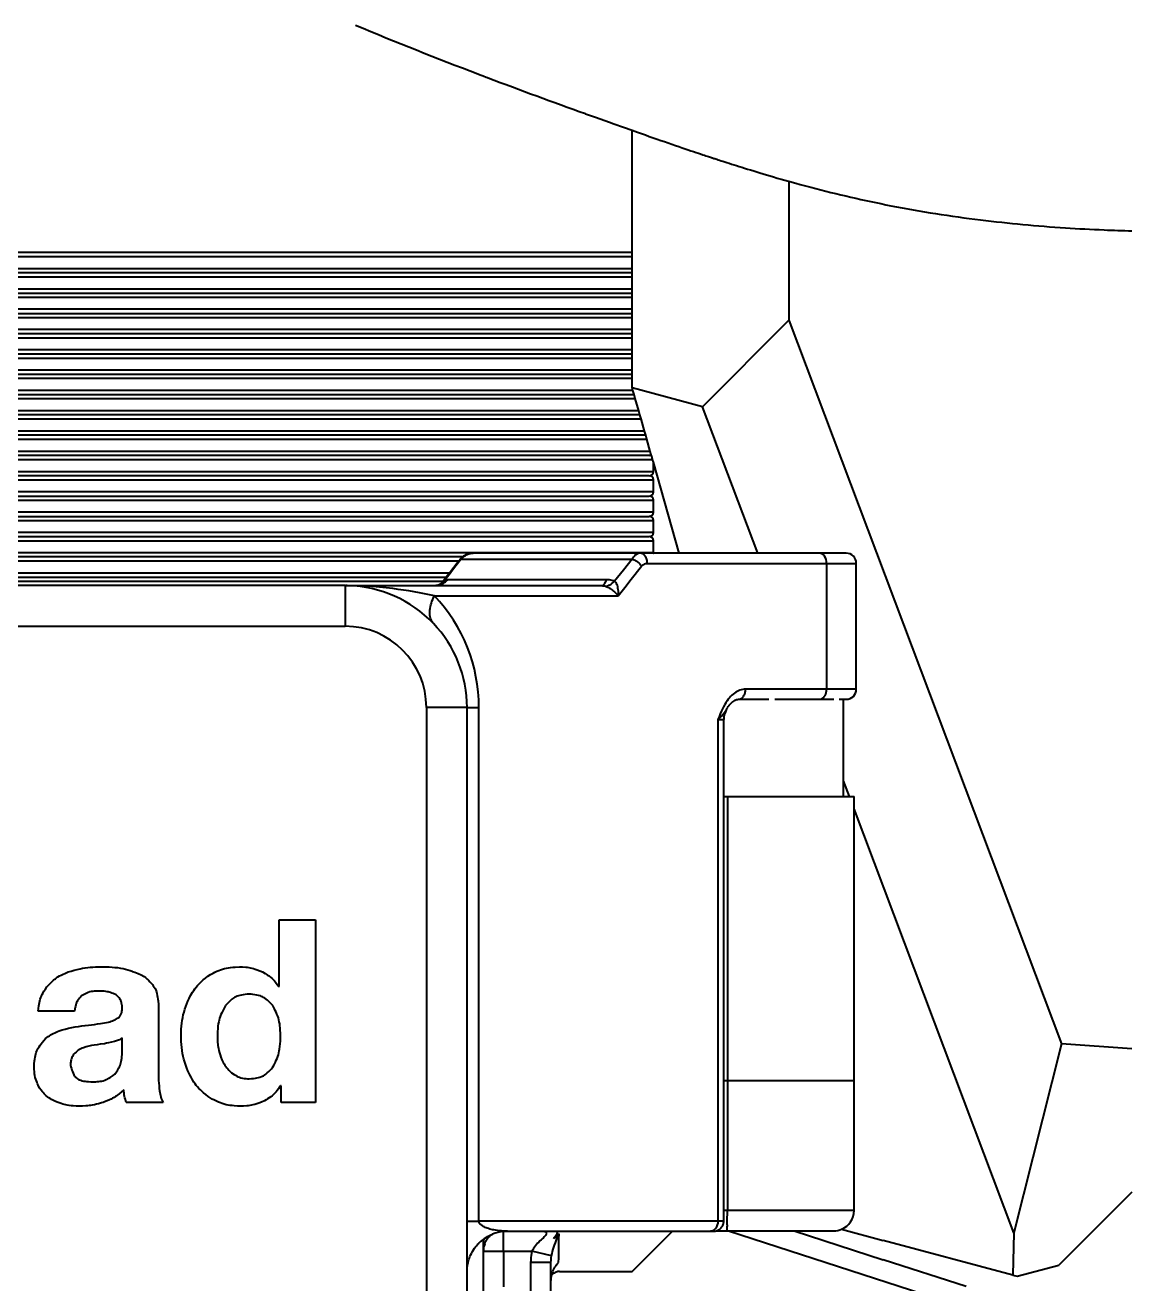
# Model space of a CAD drawing. Header units: millimetres. Extents: x 15 to 415, y 5 to 292.
# Drawn here: x 141.24 to 148.05, y 98.68 to 106.43 of the extents above; entities that cross this region are included whole.
import ezdxf

# ---------------------------------------------------------------- set-up
doc = ezdxf.new("R2010")
doc.units = ezdxf.units.MM
doc.layers.add('Geometries', color=7, linetype='Continuous')

msp = doc.modelspace()

# ---------------------------------------------------------------- linework, layer by layer
at = {"layer": 'Geometries', "linetype": 'Continuous', "lineweight": 40}
for p, q in [((144.0859, 106.1067), (144.0904, 106.105)), ((144.9777, 105.7548), (144.9777, 105.7814)), ((144.9777, 105.0291), (144.9777, 105.7548)), ((145.9428, 105.4673), (145.9428, 104.6113)), ((140.4477, 105.0041), (144.9777, 105.0041)), ((144.9777, 105.0291), (140.4494, 105.0291)), ((144.9777, 105.0041), (144.9777, 105.0291)), ((144.9777, 104.9291), (144.9777, 105.0041)), ((144.9777, 104.9291), (140.4477, 104.9291)), ((140.4477, 104.8791), (144.9777, 104.8791)), ((144.9777, 104.9041), (140.4494, 104.9041)), ((144.9777, 104.9041), (144.9777, 104.9291)), ((144.9777, 104.8791), (144.9777, 104.9041)), ((144.9777, 104.8041), (144.9777, 104.8791)), ((144.9777, 104.8041), (140.4477, 104.8041)), ((144.9777, 104.7791), (144.9777, 104.8041)), ((140.4477, 104.7541), (144.9777, 104.7541)), ((140.4494, 104.7791), (144.9777, 104.7791)), ((144.9777, 104.7541), (144.9777, 104.7791)), ((144.9777, 104.6791), (144.9777, 104.7541)), ((144.9777, 104.6791), (140.4477, 104.6791)), ((140.4494, 104.6541), (144.9777, 104.6541)), ((144.9777, 104.6541), (144.9777, 104.6791)), ((144.9777, 104.6291), (144.9777, 104.6541)), ((140.4477, 104.6291), (144.9777, 104.6291)), ((144.9777, 104.5541), (144.9777, 104.6291)), ((145.411, 104.0785), (145.9428, 104.6113)), ((145.9428, 104.6113), (147.6214, 100.1554)), ((144.9777, 104.5541), (140.4477, 104.5541)), ((140.4477, 104.5041), (144.9777, 104.5041)), ((144.9777, 104.5291), (140.4494, 104.5291)), ((144.9777, 104.5291), (144.9777, 104.5541)), ((144.9777, 104.5041), (144.9777, 104.5291)), ((144.9777, 104.4291), (144.9777, 104.5041)), ((144.9777, 104.4291), (140.4477, 104.4291)), ((144.9777, 104.4041), (144.9777, 104.4291)), ((140.4477, 104.3791), (144.9777, 104.3791)), ((140.4494, 104.4041), (144.9777, 104.4041)), ((144.9777, 104.3791), (144.9777, 104.4041)), ((144.9777, 104.3041), (144.9777, 104.3791)), ((144.9777, 104.3041), (140.4477, 104.3041)), ((140.4494, 104.2791), (144.9777, 104.2791)), ((144.9777, 104.2791), (144.9777, 104.3041)), ((144.9777, 104.2541), (144.9777, 104.2791)), ((140.4477, 104.2541), (144.9777, 104.2541)), ((144.9777, 104.1946), (144.9777, 104.2541)), ((145.411, 104.0785), (144.9777, 104.1946)), ((144.9821, 104.1791), (144.9777, 104.1946)), ((144.9821, 104.1791), (140.4477, 104.1791)), ((140.4477, 104.1291), (144.9964, 104.1291)), ((140.4494, 104.1541), (144.9892, 104.1541)), ((144.9892, 104.1541), (144.9821, 104.1791)), ((144.9964, 104.1291), (144.9892, 104.1541)), ((145.0177, 104.0541), (144.9964, 104.1291)), ((145.0177, 104.0541), (140.4477, 104.0541)), ((145.0248, 104.0291), (140.4494, 104.0291)), ((145.0248, 104.0291), (145.0177, 104.0541)), ((145.032, 104.0041), (145.0248, 104.0291)), ((145.7505, 103.1772), (145.411, 104.0785)), ((140.4477, 104.0041), (145.032, 104.0041)), ((145.0533, 103.9291), (145.032, 104.0041)), ((145.0533, 103.9291), (140.4477, 103.9291)), ((140.4477, 103.8791), (145.0676, 103.8791)), ((145.0605, 103.9041), (140.4494, 103.9041)), ((145.0605, 103.9041), (145.0533, 103.9291)), ((145.0676, 103.8791), (145.0605, 103.9041)), ((145.0889, 103.8041), (145.0676, 103.8791)), ((145.0889, 103.8041), (140.4477, 103.8041)), ((145.0951, 103.7824), (145.0889, 103.8041)), ((140.4477, 103.7541), (145.1032, 103.7541)), ((145.0826, 103.7791), (140.4494, 103.7791)), ((145.0975, 103.7742), (145.0951, 103.7824)), ((145.1032, 103.7541), (145.0975, 103.7742)), ((145.1076, 103.7385), (145.1032, 103.7541)), ((145.2675, 103.1772), (145.1076, 103.7385)), ((145.1076, 103.6791), (145.1076, 103.7385)), ((145.1076, 103.6791), (140.4477, 103.6791)), ((145.0826, 103.6541), (140.4494, 103.6541)), ((140.4477, 103.6291), (145.1076, 103.6291)), ((145.1076, 103.5541), (145.1076, 103.6291)), ((145.1076, 103.5541), (140.4477, 103.5541)), ((140.4477, 103.5041), (145.1076, 103.5041)), ((140.4494, 103.5291), (145.0826, 103.5291)), ((145.1076, 103.4291), (145.1076, 103.5041)), ((145.1076, 103.4291), (140.4477, 103.4291)), ((140.4477, 103.3791), (145.1076, 103.3791)), ((140.4494, 103.4041), (145.0826, 103.4041)), ((145.1076, 103.3041), (145.1076, 103.3791)), ((145.1076, 103.3041), (140.4477, 103.3041)), ((140.4477, 103.2541), (145.1076, 103.2541)), ((140.4494, 103.2791), (145.0826, 103.2791)), ((145.1076, 103.1791), (145.1076, 103.2541)), ((145.1076, 103.1791), (140.4477, 103.1791)), ((143.998, 103.1772), (143.9969, 103.1772)), ((145.0264, 103.1772), (143.998, 103.1772)), ((145.1075, 103.1772), (145.0264, 103.1772)), ((145.2675, 103.1772), (145.1075, 103.1772)), ((145.7505, 103.1772), (145.2675, 103.1772)), ((146.1301, 103.1772), (145.7505, 103.1772)), ((146.2949, 103.1772), (146.1301, 103.1772)), ((140.4477, 103.1291), (143.91, 103.1291)), ((143.9334, 103.1541), (140.4494, 103.1541)), ((143.9144, 103.1348), (143.91, 103.1291)), ((143.9226, 103.1406), (144.9779, 103.1406)), ((145.0706, 103.1147), (146.1743, 103.1147)), ((146.1743, 103.1147), (146.1743, 102.3397)), ((146.1743, 103.1147), (146.3574, 103.1147)), ((146.3574, 102.3397), (146.3574, 103.1147)), ((143.8517, 103.0541), (140.4477, 103.0541)), ((140.4494, 103.0291), (143.8322, 103.0291)), ((143.8321, 103.0291), (143.8166, 103.0091)), ((140.4477, 103.0041), (143.8126, 103.0041)), ((143.2103, 102.9772), (140.4477, 102.9772)), ((143.2103, 102.9772), (143.7609, 102.9772)), ((143.2103, 102.9772), (143.2103, 102.7272)), ((143.222, 102.9772), (143.2212, 102.9772)), ((143.7609, 102.9772), (143.7625, 102.9772)), ((143.7609, 102.9772), (144.7874, 102.9772)), ((143.7625, 102.9772), (143.7681, 102.9775)), ((143.7825, 102.9802), (143.784, 102.9808)), ((143.7826, 102.9803), (143.7825, 102.9803)), ((143.7827, 102.9803), (143.7825, 102.9803)), ((143.784, 102.9808), (143.7849, 102.9812)), ((143.8126, 103.0041), (143.8074, 102.9974)), ((143.8081, 102.9981), (143.8078, 102.9977)), ((143.8166, 103.0091), (143.8126, 103.0041)), ((144.8194, 103.0138), (143.8413, 103.0138)), ((143.7597, 102.9147), (144.8918, 102.9147)), ((136.8593, 102.7272), (143.2103, 102.7272)), ((145.8806, 102.3397), (145.6758, 102.3397)), ((146.1743, 102.3397), (145.8806, 102.3397)), ((146.3574, 102.3397), (146.1743, 102.3397)), ((145.6305, 102.2772), (145.6316, 102.2772)), ((145.6316, 102.2772), (145.8178, 102.2772)), ((145.8565, 102.2791), (146.1407, 102.2791)), ((146.1407, 102.2791), (146.219, 102.2791)), ((146.2524, 102.2772), (146.2786, 102.2772)), ((146.2786, 101.7755), (146.2786, 102.2772)), ((146.2786, 102.2772), (146.2949, 102.2772)), ((143.7103, 102.2272), (143.7103, 97.589)), ((143.9603, 102.2272), (143.7103, 102.2272)), ((143.9603, 99.064), (143.9603, 102.2272)), ((143.9603, 102.2272), (143.9793, 102.2272)), ((143.9793, 102.2272), (144.0335, 102.2272)), ((144.0335, 99.064), (144.0335, 102.2272)), ((145.5573, 102.2145), (145.5577, 102.2151)), ((145.5046, 102.1522), (145.5046, 99.064)), ((145.5046, 102.1522), (145.5412, 102.1522)), ((145.5412, 101.6791), (145.5412, 102.1522)), ((146.3149, 101.6791), (146.2786, 101.7755)), ((146.2786, 101.6791), (146.2786, 101.7755)), ((145.5412, 99.9291), (145.5412, 101.6791)), ((145.5412, 101.6791), (145.5635, 101.6791)), ((145.5635, 101.6791), (145.5635, 99.9291)), ((145.5635, 101.6791), (146.2786, 101.6791)), ((146.2786, 101.6791), (146.3149, 101.6791)), ((146.3149, 101.6791), (146.3437, 101.6791)), ((146.3437, 101.6026), (146.3437, 101.6791)), ((147.3275, 98.9908), (146.3437, 101.6026)), ((146.3437, 99.9291), (146.3437, 101.6026)), ((142.8043, 100.9184), (143.028, 100.9184)), ((142.8043, 100.5088), (142.8043, 100.9184)), ((143.028, 100.9184), (143.028, 99.7934)), ((142.8011, 100.5088), (142.8043, 100.5088)), ((141.5863, 100.4505), (141.5845, 100.4484)), ((142.0606, 100.3985), (142.0606, 99.9668)), ((141.5438, 100.3575), (141.32, 100.3575)), ((141.8368, 100.1054), (141.8368, 100.1921)), ((147.6214, 100.1554), (147.3275, 98.9908)), ((148.0539, 100.125), (147.6214, 100.1554)), ((145.5412, 99.9291), (145.5635, 99.9291)), ((145.5412, 99.1291), (145.5412, 99.9291)), ((145.5635, 99.9291), (145.5635, 99.1291)), ((145.5635, 99.9291), (146.1727, 99.9291)), ((146.1727, 99.9291), (146.2265, 99.9291)), ((146.2265, 99.9291), (146.3437, 99.9291)), ((146.3437, 99.1291), (146.3437, 99.9291)), ((142.8153, 99.8974), (142.8122, 99.8974)), ((142.8153, 99.7934), (142.8153, 99.8974)), ((141.7289, 99.7974), (141.7209, 99.7949)), ((142.0889, 99.7934), (141.8621, 99.7934)), ((143.028, 99.7934), (142.8153, 99.7934)), ((148.0539, 99.2414), (147.6053, 98.7928)), ((145.5412, 99.064), (145.5412, 99.1291)), ((145.5635, 99.1291), (145.5412, 99.1291)), ((146.3437, 99.1291), (145.5635, 99.1291)), ((143.9603, 98.9596), (143.9603, 99.064)), ((143.9603, 99.064), (143.9793, 99.064)), ((143.9793, 99.064), (144.0335, 99.064)), ((145.5046, 99.064), (144.0335, 99.064)), ((144.1859, 98.8791), (144.1859, 99.0003)), ((144.2103, 99.0015), (144.4358, 99.0015)), ((144.4358, 99.0015), (144.5195, 99.0015)), ((144.5195, 99.0015), (145.2247, 99.0015)), ((144.9772, 98.7541), (145.2247, 99.0015)), ((145.2247, 99.0015), (145.4535, 99.0015)), ((145.4535, 99.0015), (145.4604, 99.0015)), ((145.4604, 99.0015), (145.4796, 99.0015)), ((145.4733, 99.0043), (145.4722, 99.0038)), ((145.4961, 99.0041), (145.5575, 99.0041)), ((145.5412, 99.064), (145.5046, 99.064)), ((145.5575, 99.0041), (145.5702, 99.0041)), ((145.5702, 99.0041), (146.9944, 98.5421)), ((145.5702, 99.0041), (145.9753, 99.0041)), ((145.9753, 99.0041), (146.2187, 99.0041)), ((145.9753, 99.0041), (146.5235, 98.8262)), ((146.2665, 99.0136), (146.5235, 98.9447)), ((147.3275, 98.9908), (147.3204, 98.7312)), ((143.9603, 97.5909), (143.9603, 98.9596)), ((144.0609, 98.9148), (144.0609, 98.9519)), ((144.0609, 98.9141), (144.0609, 98.9157)), ((144.0609, 98.8791), (144.0609, 98.9148)), ((144.0609, 98.9138), (144.0609, 98.9141)), ((144.0975, 98.9674), (144.0959, 98.9658)), ((144.5272, 98.9852), (144.4923, 98.9556)), ((144.5208, 98.9791), (144.5273, 98.9852)), ((147.3204, 98.7312), (146.5235, 98.9447)), ((144.0609, 98.5657), (144.0609, 98.8791)), ((144.0609, 98.8791), (144.1859, 98.8791)), ((144.1859, 98.8791), (144.1859, 98.6589)), ((144.1859, 98.8791), (144.3603, 98.8791)), ((144.4813, 98.8508), (144.3603, 98.8791)), ((143.9603, 98.7517), (143.9604, 98.7579)), ((144.3522, 98.8081), (144.3522, 98.4905)), ((144.4406, 98.8081), (144.3522, 98.8081)), ((144.4772, 98.8081), (144.4406, 98.8081)), ((144.4772, 98.6991), (144.4772, 98.8081)), ((147.033, 98.661), (146.5235, 98.8262)), ((147.3479, 98.7238), (147.6053, 98.7928)), ((144.4772, 98.6292), (144.4772, 98.6991)), ((144.5295, 98.7541), (144.9772, 98.7541)), ((147.3204, 98.7312), (147.3479, 98.7238))]:
    msp.add_line(p, q, dxfattribs=at)
at = {"layer": 'Geometries', "linetype": 'Continuous', "lineweight": 40, "flags": 128}
for points in [[(144.0271, 106.1291), (144.0423, 106.1233), (144.0594, 106.1167), (144.0777, 106.1098), (144.0859, 106.1067)], [(144.6892, 105.884), (144.7514, 105.8617), (144.8381, 105.8308), (144.8642, 105.8215)], [(144.8642, 105.8215), (144.9242, 105.8003), (144.9777, 105.7814)], [(144.9777, 105.7814), (145.0098, 105.7701), (145.0341, 105.7615), (145.0532, 105.7548)], [(145.0532, 105.7548), (145.0585, 105.753), (145.0828, 105.7444), (145.1071, 105.7359), (145.1307, 105.7277), (145.1536, 105.7197), (145.1757, 105.712), (145.1992, 105.7039), (145.2218, 105.6961), (145.2436, 105.6886), (145.2644, 105.6814), (145.2844, 105.6746), (145.3034, 105.6681), (145.3216, 105.6619), (145.339, 105.656), (145.3554, 105.6504), (145.371, 105.6452), (145.3854, 105.6404), (145.399, 105.6358), (145.4118, 105.6315), (145.4236, 105.6276), (145.4318, 105.6249), (145.4394, 105.6223), (145.4467, 105.6199), (145.4534, 105.6177), (145.4594, 105.6157), (145.4647, 105.614), (145.4691, 105.6125), (145.4726, 105.6114), (145.4764, 105.6101), (145.4808, 105.6087), (145.4859, 105.607), (145.4915, 105.6052), (145.4977, 105.6031), (145.506, 105.6004), (145.5153, 105.5974), (145.5254, 105.5941), (145.5365, 105.5905), (145.5484, 105.5867), (145.5611, 105.5826), (145.5746, 105.5783), (145.589, 105.5736), (145.6043, 105.5688), (145.6193, 105.564), (145.6351, 105.5591), (145.6516, 105.5539), (145.6689, 105.5485), (145.6869, 105.5429), (145.7058, 105.5371), (145.7255, 105.531), (145.7442, 105.5253), (145.7636, 105.5195), (145.7837, 105.5134), (145.8045, 105.5072), (145.826, 105.5009), (145.8482, 105.4944), (145.871, 105.4877), (145.8946, 105.481), (145.9179, 105.4743), (145.9408, 105.4679), (145.9428, 105.4673)], [(145.9428, 105.4673), (145.9634, 105.4616), (145.9856, 105.4554), (146.0112, 105.4484), (146.0363, 105.4417), (146.0608, 105.4351), (146.0775, 105.4307)], [(143.9226, 103.1406), (143.9289, 103.1474), (143.9356, 103.1536), (143.9426, 103.1591), (143.95, 103.1639), (143.9576, 103.1679), (143.9654, 103.1713), (143.9734, 103.1739), (143.9816, 103.1757), (143.9898, 103.1769), (143.998, 103.1772)], [(143.9969, 103.1772), (143.9929, 103.1771), (143.9896, 103.1769), (143.9871, 103.1766), (143.9851, 103.1764), (143.9831, 103.1761), (143.9812, 103.1758), (143.9784, 103.1753), (143.9755, 103.1746), (143.9722, 103.1738), (143.9688, 103.1728), (143.9659, 103.1719), (143.9632, 103.1709), (143.9599, 103.1697), (143.958, 103.1689), (143.9566, 103.1683), (143.9555, 103.1678), (143.9541, 103.1671), (143.9522, 103.1662), (143.9496, 103.1648), (143.9475, 103.1636), (143.9459, 103.1627), (143.9442, 103.1617), (143.9421, 103.1603), (143.9396, 103.1587), (143.9372, 103.157), (143.935, 103.1553), (143.9334, 103.1541)], [(145.0264, 103.1772), (145.0212, 103.1769), (145.016, 103.1758), (145.0108, 103.1739), (145.0057, 103.1713), (145.0007, 103.168), (144.9957, 103.164), (144.991, 103.1592), (144.9864, 103.1537), (144.982, 103.1475), (144.9779, 103.1406)], [(145.0577, 103.1589), (145.0544, 103.163), (145.051, 103.1667), (145.0472, 103.1699), (145.0433, 103.1725), (145.0392, 103.1745), (145.035, 103.176), (145.0307, 103.1769), (145.0264, 103.1772)], [(143.8206, 103.0091), (143.8494, 103.0461), (143.878, 103.083), (143.9003, 103.1118), (143.9226, 103.1406)], [(143.91, 103.1291), (143.8794, 103.0897), (143.8516, 103.0541)], [(143.9334, 103.1541), (143.9329, 103.1537), (143.9305, 103.1517), (143.9281, 103.1496), (143.9258, 103.1474), (143.9238, 103.1455), (143.9228, 103.1444), (143.9213, 103.1429), (143.9194, 103.1408), (143.917, 103.1381), (143.9144, 103.1348)], [(143.9144, 103.1348), (143.9164, 103.1369), (143.9192, 103.139), (143.9226, 103.1406)], [(144.9779, 103.1406), (144.9232, 103.073), (144.8688, 103.0049)], [(144.8918, 102.9147), (144.9318, 102.9659), (144.9719, 103.0168), (145.0351, 103.0964)], [(144.9779, 103.1406), (144.9832, 103.1388), (144.9887, 103.1365), (144.9941, 103.1338), (144.9995, 103.1307), (145.0049, 103.1273), (145.01, 103.1235), (145.015, 103.1195), (145.0197, 103.1151), (145.0241, 103.1106), (145.0282, 103.106), (145.0319, 103.1012), (145.0351, 103.0964)], [(145.0351, 103.0964), (145.0394, 103.1011), (145.0439, 103.1052), (145.0488, 103.1085), (145.0539, 103.1111), (145.0593, 103.1131), (145.0649, 103.1143), (145.0706, 103.1147)], [(145.0706, 103.1147), (145.0704, 103.1209), (145.0698, 103.1269), (145.0687, 103.1329), (145.0672, 103.1386), (145.0654, 103.1442), (145.0632, 103.1495), (145.0606, 103.1544), (145.0577, 103.1589)], [(143.8516, 103.0541), (143.8441, 103.0444), (143.8321, 103.0291)], [(143.2212, 102.9772), (143.2203, 102.9772), (143.2183, 102.9772), (143.2165, 102.9772), (143.2148, 102.9772)], [(143.5032, 102.9589), (143.4623, 102.9637), (143.4209, 102.9677), (143.3792, 102.9711), (143.3372, 102.9738), (143.295, 102.9757), (143.2527, 102.9768), (143.222, 102.9772)], [(143.689, 102.9291), (143.6672, 102.9332), (143.6353, 102.939), (143.6029, 102.9445), (143.5701, 102.9497), (143.5368, 102.9545), (143.5032, 102.9589)], [(143.7825, 102.9803), (143.7825, 102.9803), (143.7821, 102.9802), (143.7817, 102.98), (143.7813, 102.9799), (143.7808, 102.9798), (143.7797, 102.9795), (143.7784, 102.9791), (143.777, 102.9788), (143.7754, 102.9785), (143.7735, 102.9782), (143.7711, 102.9779), (143.7694, 102.9777), (143.7681, 102.9775)], [(143.7681, 102.9775), (143.7698, 102.9776), (143.7771, 102.9785)], [(143.7771, 102.9785), (143.7787, 102.9788), (143.7874, 102.9807), (143.796, 102.9833), (143.8044, 102.9867), (143.8125, 102.9909), (143.8203, 102.9957), (143.8277, 103.0011), (143.8347, 103.0072), (143.8413, 103.0138)], [(143.7841, 102.9808), (143.7835, 102.9806), (143.7829, 102.9804), (143.7826, 102.9803)], [(143.7849, 102.9812), (143.7834, 102.9806), (143.7827, 102.9803)], [(143.7849, 102.9812), (143.7873, 102.9822), (143.7928, 102.9848), (143.798, 102.9879), (143.8031, 102.9913), (143.8079, 102.9952), (143.8124, 102.9995), (143.8167, 103.0041), (143.8206, 103.0091)], [(143.8078, 102.9977), (143.8072, 102.997), (143.8064, 102.9961), (143.8058, 102.9954), (143.8053, 102.9949), (143.8048, 102.9943), (143.804, 102.9935), (143.803, 102.9927), (143.8021, 102.9918), (143.8013, 102.9911), (143.8003, 102.9903), (143.7991, 102.9894), (143.7981, 102.9886), (143.7973, 102.988), (143.7962, 102.9873), (143.795, 102.9865), (143.794, 102.9858), (143.7932, 102.9854), (143.7924, 102.9849), (143.7914, 102.9843), (143.79, 102.9836), (143.7883, 102.9827), (143.786, 102.9817), (143.7849, 102.9812)], [(143.8206, 103.0091), (143.817, 103.0069), (143.8135, 103.004), (143.8101, 103.0005), (143.8081, 102.9981)], [(143.8413, 103.0138), (143.838, 103.0137), (143.8344, 103.0132), (143.8306, 103.0124), (143.8258, 103.011), (143.8206, 103.0091)], [(144.7874, 102.9772), (144.7909, 102.9776), (144.7945, 102.9788), (144.798, 102.9807), (144.8014, 102.9833), (144.8047, 102.9867), (144.808, 102.9909), (144.8111, 102.9957), (144.814, 103.0011), (144.8168, 103.0072), (144.8194, 103.0138)], [(144.7874, 102.9772), (144.7923, 102.9772), (144.797, 102.9769), (144.8014, 102.9765), (144.8054, 102.9759), (144.8091, 102.9752), (144.8124, 102.9743)], [(144.8124, 102.9743), (144.8193, 102.9751), (144.8264, 102.9769), (144.8335, 102.9795), (144.8407, 102.983), (144.8479, 102.9873), (144.855, 102.9924), (144.862, 102.9983), (144.8688, 103.0049)], [(144.8124, 102.9743), (144.8172, 102.9725), (144.8221, 102.9705), (144.8272, 102.9681), (144.8323, 102.9653), (144.8376, 102.9623), (144.8429, 102.9589)], [(144.8688, 103.0049), (144.8614, 103.0077), (144.8536, 103.01), (144.8455, 103.0117), (144.837, 103.0129), (144.8283, 103.0136), (144.8194, 103.0138)], [(144.8429, 102.9589), (144.8496, 102.9543), (144.8563, 102.9493), (144.8629, 102.944), (144.8692, 102.9384), (144.8774, 102.9307), (144.8849, 102.9227), (144.8918, 102.9147)], [(144.8918, 102.9147), (144.8924, 102.9244), (144.8925, 102.934), (144.8921, 102.9434), (144.8912, 102.9525), (144.8899, 102.9613), (144.8881, 102.9697), (144.8859, 102.9774), (144.8832, 102.9846), (144.8802, 102.991), (144.8768, 102.9966), (144.873, 103.0013), (144.8688, 103.0049)], [(143.7597, 102.9147), (143.7296, 102.921), (143.6987, 102.9272), (143.689, 102.9291)], [(143.755, 102.7429), (143.75, 102.7487), (143.7456, 102.755), (143.7418, 102.7618), (143.7386, 102.769), (143.7359, 102.7766), (143.7339, 102.7847), (143.7322, 102.7947), (143.7312, 102.8051), (143.7311, 102.8159), (143.7318, 102.8272), (143.7331, 102.8375), (143.735, 102.8481), (143.7376, 102.8588), (143.7407, 102.8698), (143.7445, 102.8809), (143.749, 102.8921), (143.754, 102.9034), (143.7597, 102.9147)], [(145.6758, 102.3397), (145.6669, 102.3393), (145.658, 102.3381), (145.6492, 102.3361), (145.6405, 102.3333), (145.6319, 102.3298), (145.6235, 102.3256), (145.6152, 102.3208), (145.6071, 102.3153), (145.5989, 102.3089), (145.591, 102.3018), (145.5833, 102.2942), (145.576, 102.286), (145.569, 102.2772), (145.5623, 102.2681), (145.5546, 102.2565), (145.5473, 102.2444), (145.5404, 102.2319), (145.5338, 102.219), (145.5275, 102.2057), (145.5196, 102.1881), (145.512, 102.1702), (145.5046, 102.1522)], [(145.6628, 102.2955), (145.6657, 102.3001), (145.6683, 102.305), (145.6705, 102.3103), (145.6724, 102.3158), (145.6739, 102.3216), (145.6749, 102.3275), (145.6755, 102.3336), (145.6758, 102.3397)], [(145.5749, 102.2403), (145.5754, 102.2409), (145.5765, 102.2424), (145.5778, 102.244), (145.579, 102.2453), (145.5799, 102.2464), (145.5805, 102.2471), (145.5815, 102.2482), (145.5828, 102.2497), (145.5844, 102.2515), (145.5861, 102.2532), (145.5881, 102.2552), (145.5902, 102.2572), (145.5921, 102.2589), (145.5939, 102.2605), (145.5955, 102.2618), (145.5974, 102.2633), (145.599, 102.2645), (145.6004, 102.2655), (145.6019, 102.2666), (145.6035, 102.2676), (145.6051, 102.2687), (145.6077, 102.2702), (145.6102, 102.2715), (145.6127, 102.2727), (145.615, 102.2737), (145.6171, 102.2745), (145.619, 102.2752), (145.6207, 102.2756), (145.6213, 102.2758), (145.6219, 102.276)], [(145.6219, 102.276), (145.6222, 102.276), (145.6231, 102.2763), (145.6242, 102.2765), (145.6252, 102.2767), (145.6256, 102.2767), (145.6259, 102.2768)], [(145.6259, 102.2768), (145.6259, 102.2768), (145.6262, 102.2768), (145.6267, 102.2769), (145.6274, 102.277), (145.6282, 102.2771), (145.6293, 102.2772), (145.6305, 102.2772)], [(145.6316, 102.2772), (145.6359, 102.2775), (145.6402, 102.2784), (145.6444, 102.2799), (145.6485, 102.282), (145.6524, 102.2846), (145.6561, 102.2878), (145.6596, 102.2914), (145.6628, 102.2955)], [(145.5046, 102.1522), (145.5165, 102.1626), (145.527, 102.1729), (145.5361, 102.1831), (145.5439, 102.1932), (145.5507, 102.203), (145.5577, 102.2143)], [(145.5577, 102.2151), (145.5586, 102.2166), (145.5597, 102.2184), (145.5607, 102.22), (145.5617, 102.2215), (145.5626, 102.2229), (145.5635, 102.2243), (145.564, 102.225)], [(145.5577, 102.2143), (145.5584, 102.2155), (145.5585, 102.2157)], [(145.564, 102.225), (145.5653, 102.227), (145.5673, 102.2299), (145.5673, 102.2299)], [(145.5673, 102.2299), (145.5689, 102.2322), (145.5705, 102.2344), (145.5719, 102.2363), (145.5732, 102.238), (145.5744, 102.2397), (145.5749, 102.2403)], [(141.5052, 100.5986), (141.5231, 100.604), (141.5411, 100.6092), (141.5593, 100.6141), (141.5775, 100.6184), (141.5931, 100.6215), (141.6087, 100.624), (141.6245, 100.6259), (141.6403, 100.6274), (141.6564, 100.6284), (141.6724, 100.6291), (141.7045, 100.6301)], [(141.7045, 100.6301), (141.722, 100.6298), (141.7395, 100.6294), (141.7569, 100.6288), (141.7743, 100.6279), (141.7916, 100.6266), (141.8087, 100.6249), (141.8257, 100.6225), (141.8426, 100.6194), (141.8575, 100.616), (141.8723, 100.612), (141.8869, 100.6072), (141.8978, 100.6033)], [(142.3647, 100.5726), (142.381, 100.5819), (142.3974, 100.5909), (142.4085, 100.5967), (142.4198, 100.6022), (142.4313, 100.6073), (142.4429, 100.6118), (142.4548, 100.6158), (142.4669, 100.6191), (142.4795, 100.6219), (142.4921, 100.6241), (142.5048, 100.6258), (142.5186, 100.6273), (142.5324, 100.6284), (142.5601, 100.6301)], [(142.5601, 100.6301), (142.5788, 100.6291), (142.5975, 100.6277), (142.6068, 100.6267), (142.6161, 100.6254), (142.6254, 100.6238), (142.6346, 100.6218), (142.6458, 100.6189), (142.6568, 100.6154), (142.6678, 100.6116), (142.6841, 100.6053), (142.7003, 100.5986)], [(141.3728, 100.5064), (141.3846, 100.5189), (141.3967, 100.5312), (141.405, 100.5392), (141.4136, 100.5469), (141.4225, 100.5542), (141.4259, 100.5568)], [(141.4259, 100.5568), (141.4318, 100.5611), (141.4415, 100.5674), (141.4516, 100.5734), (141.4619, 100.5789), (141.4726, 100.5841), (141.4834, 100.5891), (141.5052, 100.5986)], [(141.8978, 100.6033), (141.9014, 100.6019), (141.9157, 100.5962), (141.9344, 100.5882), (141.953, 100.5797), (141.9716, 100.571)], [(141.9716, 100.571), (141.9809, 100.563), (141.988, 100.5568)], [(141.988, 100.5568), (141.9901, 100.5549), (141.9991, 100.5467), (142.0079, 100.5381), (142.0163, 100.5292), (142.0228, 100.5216), (142.0228, 100.5215)], [(142.241, 100.419), (142.2495, 100.4357), (142.2583, 100.4522), (142.2644, 100.4632), (142.2708, 100.474), (142.2775, 100.4845), (142.2846, 100.4947), (142.2921, 100.5046), (142.3002, 100.5141), (142.3087, 100.5233), (142.3175, 100.532), (142.3266, 100.5405), (142.3359, 100.5487), (142.3502, 100.5607), (142.3647, 100.5726)], [(142.7003, 100.5986), (142.7166, 100.5893), (142.7246, 100.5844), (142.7325, 100.5794), (142.7416, 100.5733), (142.7503, 100.5667), (142.7587, 100.5596), (142.7668, 100.5517), (142.7744, 100.5434), (142.7816, 100.5347), (142.7915, 100.5219), (142.8011, 100.5088)], [(141.3394, 100.4485), (141.3402, 100.4501), (141.3448, 100.4599), (141.3499, 100.4695), (141.3554, 100.4789), (141.364, 100.4927), (141.3728, 100.5064)], [(141.6935, 100.4804), (141.6747, 100.4798), (141.6654, 100.4791), (141.656, 100.4782), (141.6467, 100.4768), (141.6375, 100.4748), (141.6284, 100.472), (141.6194, 100.4684), (141.6109, 100.4644), (141.6026, 100.46), (141.5944, 100.4553), (141.5863, 100.4505)], [(141.799, 100.4576), (141.7818, 100.4651), (141.7731, 100.4685), (141.7643, 100.4717), (141.7576, 100.4737), (141.7509, 100.4754), (141.7441, 100.4767), (141.7372, 100.4778), (141.7263, 100.479), (141.7154, 100.4797), (141.7044, 100.4802), (141.6935, 100.4804)], [(142.0228, 100.5215), (142.0288, 100.5135), (142.0344, 100.5051), (142.0393, 100.4964), (142.0435, 100.4873), (142.0475, 100.4764), (142.0507, 100.4653), (142.0533, 100.4539), (142.0554, 100.4425), (142.0571, 100.431), (142.0585, 100.4194), (142.0606, 100.3985)], [(142.6184, 100.4615), (142.6059, 100.4604), (142.5935, 100.4591), (142.5811, 100.4574), (142.5717, 100.4558), (142.5624, 100.4538), (142.5532, 100.4513), (142.5442, 100.4482), (142.5376, 100.4453), (142.5311, 100.442), (142.5248, 100.4383), (142.5186, 100.4341), (142.5126, 100.4296), (142.5069, 100.4248), (142.4981, 100.4169), (142.4897, 100.4086), (142.4815, 100.4001), (142.4734, 100.3914)], [(142.7641, 100.3914), (142.7556, 100.4006), (142.747, 100.4097), (142.7381, 100.4185), (142.7311, 100.4249), (142.7237, 100.431), (142.716, 100.4366), (142.7079, 100.4417), (142.7014, 100.4451), (142.6947, 100.448), (142.6878, 100.4506), (142.6768, 100.4537), (142.6657, 100.4561), (142.654, 100.458), (142.6421, 100.4594), (142.6303, 100.4605), (142.6184, 100.4615)], [(141.32, 100.3575), (141.3218, 100.3732), (141.3239, 100.3889), (141.3255, 100.3994), (141.3275, 100.4098), (141.3298, 100.4201), (141.3327, 100.4303), (141.3362, 100.4403), (141.3394, 100.4485)], [(141.5845, 100.4484), (141.5801, 100.4435), (141.574, 100.4364), (141.5681, 100.429), (141.5627, 100.4213), (141.5595, 100.4159), (141.5566, 100.4103), (141.5541, 100.4045), (141.551, 100.3952), (141.5486, 100.3858), (141.5472, 100.3788), (141.5459, 100.3717), (141.5438, 100.3575)], [(141.8087, 100.4484), (141.8042, 100.4528), (141.799, 100.4576)], [(141.8368, 100.3717), (141.8365, 100.3801), (141.836, 100.3885), (141.8351, 100.3968), (141.8338, 100.4051), (141.8325, 100.4111), (141.8307, 100.4169), (141.8284, 100.4225), (141.8256, 100.4279), (141.822, 100.4334), (141.818, 100.4385), (141.8136, 100.4435), (141.8089, 100.4482), (141.8087, 100.4484)], [(142.1992, 100.2078), (142.2001, 100.2266), (142.201, 100.2453), (142.2024, 100.264), (142.2042, 100.2827), (142.2065, 100.3), (142.2095, 100.3172), (142.2134, 100.3344), (142.218, 100.3514), (142.2232, 100.3684), (142.2289, 100.3853), (142.2349, 100.4022), (142.241, 100.419)], [(142.4734, 100.3914), (142.4645, 100.3749), (142.4558, 100.3583), (142.4504, 100.347), (142.4452, 100.3355), (142.4406, 100.3239), (142.4369, 100.313), (142.4337, 100.3019), (142.4311, 100.2906), (142.4289, 100.2793), (142.4268, 100.2637), (142.4253, 100.248), (142.4242, 100.2322), (142.4235, 100.2169), (142.423, 100.2015)], [(142.8122, 100.2031), (142.8115, 100.2218), (142.8106, 100.2406), (142.8097, 100.2531), (142.8084, 100.2656), (142.8068, 100.278), (142.8046, 100.2903), (142.8019, 100.3026), (142.7985, 100.3147), (142.7944, 100.3268), (142.7897, 100.3387), (142.7846, 100.3505), (142.7797, 100.3608), (142.7746, 100.3711), (142.7641, 100.3914)], [(141.7525, 100.2898), (141.7612, 100.292), (141.7697, 100.2943), (141.7782, 100.297), (141.7865, 100.3003), (141.7941, 100.3041), (141.8014, 100.3085), (141.8085, 100.3132), (141.8156, 100.3181)], [(141.8156, 100.3181), (141.82, 100.3234), (141.8201, 100.3234)], [(141.8201, 100.3234), (141.8243, 100.3288), (141.8269, 100.3326), (141.8294, 100.3366), (141.8314, 100.3407), (141.8328, 100.3443), (141.8339, 100.348), (141.8348, 100.3518), (141.8354, 100.3557), (141.8363, 100.3637), (141.8368, 100.3717)], [(141.3657, 100.1889), (141.381, 100.1999), (141.3887, 100.2052), (141.3966, 100.2103), (141.4047, 100.2152), (141.413, 100.2197), (141.4215, 100.2238), (141.4303, 100.2277), (141.4393, 100.2312), (141.4483, 100.2346), (141.4666, 100.2409)], [(141.4666, 100.2409), (141.4865, 100.2461), (141.5065, 100.251), (141.5266, 100.2555), (141.5468, 100.2595), (141.5672, 100.2629), (141.5877, 100.2658), (141.6083, 100.2684), (141.6289, 100.2709)], [(141.6289, 100.2709), (141.6661, 100.2754), (141.6847, 100.2779), (141.7032, 100.2807), (141.7279, 100.2851), (141.7525, 100.2898)], [(141.2948, 100.0156), (141.296, 100.0328), (141.2975, 100.0499), (141.2989, 100.0613), (141.3006, 100.0727), (141.3028, 100.084), (141.3051, 100.0933), (141.3078, 100.1025), (141.3112, 100.1116), (141.3152, 100.1206), (141.3199, 100.1294), (141.325, 100.1379), (141.3311, 100.1469), (141.3376, 100.1556), (141.3443, 100.1641), (141.3549, 100.1766), (141.3657, 100.1889)], [(141.7013, 100.1527), (141.6828, 100.1501), (141.6642, 100.1473), (141.648, 100.1442), (141.6318, 100.1404), (141.6157, 100.1361), (141.5997, 100.1314)], [(141.7896, 100.1692), (141.7713, 100.165), (141.753, 100.161), (141.7401, 100.1586), (141.7272, 100.1565), (141.7013, 100.1527)], [(141.8368, 100.1921), (141.8314, 100.1882), (141.8259, 100.1844), (141.8202, 100.181), (141.8143, 100.1779), (141.8083, 100.1753), (141.8021, 100.1731), (141.7896, 100.1692)], [(142.241, 99.9888), (142.2348, 100.0065), (142.2287, 100.0243), (142.2229, 100.0421), (142.2176, 100.0601), (142.213, 100.0779), (142.2091, 100.096), (142.2061, 100.1143), (142.2039, 100.1327), (142.2022, 100.1514), (142.2009, 100.1702), (142.2, 100.189), (142.1992, 100.2078)], [(142.423, 100.2015), (142.4237, 100.1828), (142.4249, 100.1641), (142.4257, 100.1547), (142.4268, 100.1454), (142.4282, 100.1361), (142.43, 100.1269), (142.433, 100.1135), (142.4365, 100.1003), (142.4403, 100.0871), (142.4442, 100.0739)], [(142.7633, 100.0093), (142.772, 100.0259), (142.7803, 100.0427), (142.7856, 100.0541), (142.7906, 100.0656), (142.7951, 100.0773), (142.7988, 100.0886), (142.8019, 100.1001), (142.8046, 100.1117), (142.8066, 100.1234), (142.8087, 100.1396), (142.8101, 100.1558), (142.8111, 100.1721), (142.8117, 100.1876), (142.8122, 100.2031)], [(141.5398, 100.0928), (141.5348, 100.085), (141.5301, 100.077), (141.527, 100.0709), (141.5243, 100.0646), (141.5223, 100.0578), (141.5208, 100.0509), (141.5199, 100.0445), (141.5193, 100.0381), (141.5186, 100.0251)], [(141.5997, 100.1314), (141.5912, 100.128), (141.5827, 100.1244), (141.5745, 100.1204), (141.5665, 100.1158), (141.5594, 100.1107), (141.5527, 100.105), (141.5462, 100.099), (141.5398, 100.0928)], [(141.7912, 99.9683), (141.8019, 99.9837), (141.8072, 99.9915), (141.8122, 99.9994), (141.8164, 100.0067), (141.8203, 100.0143), (141.8237, 100.022), (141.8268, 100.0301), (141.8293, 100.0385), (141.8313, 100.0469), (141.833, 100.0566), (141.8343, 100.0662), (141.8352, 100.0759), (141.8362, 100.0907), (141.8368, 100.1054)], [(142.4442, 100.0739), (142.4516, 100.0567), (142.4555, 100.0481), (142.4596, 100.0397), (142.4641, 100.0314), (142.4691, 100.0233), (142.4745, 100.0155), (142.4805, 100.0078), (142.487, 100.0005), (142.4937, 99.9935), (142.502, 99.9852), (142.5104, 99.977)], [(141.3287, 99.8833), (141.3204, 99.9001), (141.3165, 99.9086), (141.3127, 99.9172), (141.3086, 99.9274), (141.3051, 99.9379), (141.3021, 99.9485), (141.2998, 99.9596), (141.2981, 99.9708), (141.2969, 99.9821), (141.2957, 99.9988), (141.2948, 100.0156)], [(141.5186, 100.0251), (141.5212, 100.0148), (141.524, 100.0045), (141.527, 99.9943), (141.5304, 99.9843), (141.5345, 99.9745), (141.5392, 99.965), (141.5428, 99.9591), (141.547, 99.9535), (141.5516, 99.9483), (141.5568, 99.9436), (141.5625, 99.9396), (141.5686, 99.9362), (141.575, 99.9333), (141.5815, 99.9309), (141.5904, 99.9284), (141.5995, 99.9264), (141.6086, 99.9249), (141.6178, 99.9237), (141.6304, 99.9226), (141.643, 99.9218), (141.6556, 99.9211)], [(142.6199, 99.94), (142.6324, 99.9411), (142.6448, 99.9423), (142.6572, 99.944), (142.6666, 99.9456), (142.6759, 99.9476), (142.6851, 99.9501), (142.6941, 99.9533), (142.7006, 99.9561), (142.7069, 99.9594), (142.7131, 99.9631), (142.7221, 99.9694), (142.7306, 99.9764), (142.7392, 99.9842), (142.7474, 99.9924), (142.7554, 100.0008), (142.7633, 100.0093)], [(141.6556, 99.9211), (141.6744, 99.922), (141.6837, 99.9226), (141.6931, 99.9235), (141.7024, 99.9247), (141.7117, 99.9264), (141.7209, 99.9285), (141.7209, 99.9285)], [(141.7209, 99.9285), (141.7303, 99.9314), (141.7393, 99.935), (141.7481, 99.9392), (141.7557, 99.9434), (141.763, 99.948), (141.7701, 99.9529), (141.7807, 99.9605), (141.7912, 99.9683)], [(142.0606, 99.9668), (142.0609, 99.948), (142.0615, 99.9293), (142.0625, 99.9132), (142.0639, 99.8972), (142.0657, 99.8811), (142.0677, 99.8651)], [(142.3655, 99.8305), (142.3511, 99.8425), (142.3369, 99.8547), (142.3275, 99.8631), (142.3184, 99.8717), (142.3096, 99.8806), (142.3012, 99.8899), (142.2931, 99.8995), (142.2856, 99.9095), (142.2785, 99.9198), (142.2695, 99.9344), (142.2611, 99.9494), (142.2531, 99.9646), (142.241, 99.9888)], [(142.5104, 99.977), (142.5261, 99.9667), (142.5341, 99.9618), (142.5423, 99.9572), (142.5507, 99.9531), (142.5594, 99.9495), (142.5686, 99.9467), (142.578, 99.9445), (142.5884, 99.9428), (142.5988, 99.9416), (142.6094, 99.9407), (142.6199, 99.94)], [(141.4256, 99.7997), (141.4091, 99.8086), (141.4009, 99.8132), (141.3929, 99.8181), (141.3849, 99.8232), (141.3772, 99.8288), (141.3699, 99.8348), (141.3627, 99.8415), (141.356, 99.8485), (141.3496, 99.8559), (141.3442, 99.8626), (141.3389, 99.8694), (141.3287, 99.8833)], [(141.8463, 99.8722), (141.8324, 99.8597), (141.8181, 99.8475), (141.8108, 99.8416), (141.8033, 99.836), (141.7956, 99.8306), (141.7876, 99.8255), (141.7782, 99.8202), (141.7686, 99.8152), (141.7589, 99.8105), (141.7439, 99.8038), (141.7289, 99.7974)], [(141.8621, 99.7934), (141.8564, 99.8126), (141.8539, 99.8223), (141.8516, 99.8321), (141.8498, 99.842), (141.8484, 99.852), (141.8473, 99.8621), (141.8463, 99.8722)], [(142.0677, 99.8651), (142.0691, 99.856), (142.0707, 99.8469), (142.0726, 99.8378), (142.0749, 99.8287), (142.0777, 99.8197), (142.0811, 99.8109), (142.0849, 99.8021), (142.0889, 99.7934)], [(142.8122, 99.8974), (142.8056, 99.8878), (142.7989, 99.8783), (142.792, 99.8691), (142.7849, 99.8601), (142.7773, 99.8515), (142.7693, 99.8434), (142.7608, 99.8358), (142.7518, 99.8288), (142.7424, 99.8222), (142.7327, 99.8158), (142.7229, 99.8097), (142.7129, 99.8037)], [(141.5721, 99.7714), (141.5537, 99.7721), (141.5353, 99.7731), (141.523, 99.7742), (141.5108, 99.7756), (141.4986, 99.7775), (141.4893, 99.7794), (141.4801, 99.7817), (141.4709, 99.7842), (141.4618, 99.787), (141.4436, 99.7932), (141.4256, 99.7997)], [(141.7209, 99.7949), (141.7101, 99.7916), (141.6912, 99.7862), (141.6784, 99.7829), (141.6656, 99.78), (141.6526, 99.7775), (141.6427, 99.7761), (141.6327, 99.7749), (141.6227, 99.7739), (141.6126, 99.7732), (141.5924, 99.7721), (141.5721, 99.7714)], [(142.5648, 99.7714), (142.5461, 99.7725), (142.5274, 99.7738), (142.5149, 99.775), (142.5024, 99.7765), (142.4901, 99.7784), (142.4777, 99.7807), (142.4655, 99.7836), (142.4535, 99.7872), (142.4414, 99.7915), (142.4296, 99.7963), (142.418, 99.8017), (142.4046, 99.8085), (142.3915, 99.8156), (142.3784, 99.823), (142.3655, 99.8305)], [(142.7129, 99.8037), (142.6957, 99.7966), (142.6783, 99.7898), (142.6665, 99.7857), (142.6545, 99.7821), (142.6424, 99.779), (142.6329, 99.7771), (142.6233, 99.7756), (142.6137, 99.7744), (142.604, 99.7735), (142.5844, 99.7722), (142.5648, 99.7714)], [(144.0853, 99.0198), (144.0785, 99.0224), (144.0721, 99.0251), (144.0661, 99.0279), (144.0606, 99.0308), (144.0556, 99.0338), (144.051, 99.0369), (144.047, 99.0401), (144.0439, 99.043), (144.0412, 99.0459), (144.0388, 99.0488), (144.0369, 99.0518), (144.0355, 99.0549), (144.0344, 99.0579), (144.0338, 99.061), (144.0335, 99.064)], [(144.1607, 99.004), (144.1592, 99.0042), (144.147, 99.0057), (144.135, 99.0075), (144.126, 99.0091), (144.1172, 99.0109), (144.1087, 99.0129), (144.1005, 99.015), (144.0927, 99.0174), (144.0853, 99.0198)], [(144.2103, 99.0015), (144.1974, 99.0017), (144.1845, 99.0022), (144.1718, 99.003), (144.1607, 99.004)], [(144.1858, 99.0003), (144.1921, 99.0008), (144.2008, 99.0013), (144.2104, 99.0015)], [(144.4358, 99.0016), (144.4388, 99.0005), (144.4422, 98.9989), (144.445, 98.997), (144.4472, 98.9948), (144.4485, 98.9923), (144.4489, 98.9895), (144.4485, 98.9864), (144.4474, 98.9831), (144.4455, 98.9795), (144.4429, 98.9756), (144.4398, 98.9716), (144.4361, 98.9674)], [(144.4923, 98.9556), (144.4978, 98.9623), (144.5028, 98.9689), (144.5072, 98.9753), (144.5111, 98.9816), (144.5144, 98.9877), (144.517, 98.9935), (144.5184, 98.9972), (144.5193, 99.0007), (144.5195, 99.0015)], [(145.4722, 99.0038), (145.469, 99.0027), (145.4604, 99.0015)], [(145.4917, 99.0198), (145.485, 99.0121), (145.4773, 99.0063), (145.4733, 99.0043)], [(145.481, 99.0015), (145.4875, 99.002), (145.4935, 99.0033), (145.4961, 99.004)], [(145.5046, 99.064), (145.5037, 99.0518), (145.5012, 99.0401), (145.4972, 99.0293), (145.4917, 99.0198)], [(145.4961, 99.004), (145.499, 99.005), (145.5041, 99.007), (145.5086, 99.0093), (145.5129, 99.0119), (145.5168, 99.0148), (145.5205, 99.0178), (145.5223, 99.0196)], [(145.5223, 99.0196), (145.5231, 99.0204), (145.5256, 99.0231), (145.5279, 99.0259), (145.5303, 99.0293), (145.5314, 99.031)], [(145.5314, 99.031), (145.5329, 99.0335), (145.5349, 99.0375), (145.5369, 99.042), (145.5386, 99.047), (145.5399, 99.0524), (145.5407, 99.0581), (145.5409, 99.064)], [(145.5618, 99.0407), (145.5615, 99.034), (145.5611, 99.0279), (145.5607, 99.0224), (145.5603, 99.0177), (145.5599, 99.0136), (145.5594, 99.0102), (145.559, 99.0075), (145.5585, 99.0056), (145.558, 99.0044), (145.5575, 99.0041)], [(143.9604, 98.7584), (143.9608, 98.7665), (143.9614, 98.7742), (143.9622, 98.7813), (143.963, 98.7877), (143.9642, 98.7946), (143.9653, 98.8006), (143.9664, 98.8058), (143.9676, 98.8107), (143.9697, 98.8186), (143.972, 98.8265), (143.9752, 98.8358), (143.9786, 98.845), (143.9824, 98.8539), (143.9877, 98.865), (143.9936, 98.8759), (143.9999, 98.8864), (144.0068, 98.8966), (144.0125, 98.9043), (144.0185, 98.9119), (144.025, 98.9193), (144.0321, 98.9268), (144.0357, 98.9304), (144.0395, 98.934), (144.0431, 98.9373), (144.0463, 98.9402), (144.0492, 98.9426), (144.0517, 98.9447), (144.0544, 98.9469), (144.0574, 98.9492), (144.0609, 98.9519)], [(144.0609, 98.9519), (144.0609, 98.9519), (144.0648, 98.9547), (144.0659, 98.9555)], [(144.0609, 98.9157), (144.0612, 98.9237), (144.062, 98.9339), (144.0636, 98.9444), (144.0658, 98.9552), (144.0659, 98.9555)], [(144.0694, 98.9245), (144.067, 98.9177), (144.0643, 98.9082), (144.0624, 98.8986), (144.0613, 98.8889), (144.0609, 98.8806)], [(144.0659, 98.9555), (144.0689, 98.9576), (144.0777, 98.9634), (144.0864, 98.9686), (144.0949, 98.9733), (144.1036, 98.9776), (144.1117, 98.9812), (144.1174, 98.9836)], [(144.0695, 98.9243), (144.0703, 98.9264), (144.0713, 98.9287), (144.0723, 98.931), (144.0727, 98.9319)], [(144.0727, 98.9319), (144.0734, 98.9335), (144.0746, 98.9359), (144.0759, 98.9385), (144.0773, 98.941), (144.0788, 98.9437), (144.081, 98.9472), (144.0835, 98.9509), (144.0862, 98.9546), (144.0892, 98.9583), (144.0911, 98.9606)], [(144.0911, 98.9606), (144.0925, 98.9621), (144.0961, 98.966)], [(144.1174, 98.9836), (144.1124, 98.9802), (144.1047, 98.9741), (144.0975, 98.9674)], [(144.4361, 98.9674), (144.4303, 98.9614), (144.4238, 98.9551), (144.4169, 98.9485), (144.4097, 98.9417), (144.4024, 98.9346), (144.3952, 98.9273), (144.3883, 98.9197), (144.3816, 98.9119), (144.3754, 98.904), (144.3698, 98.8958), (144.3647, 98.8875), (144.3603, 98.8791)], [(144.4812, 98.8508), (144.4838, 98.864), (144.4871, 98.8771), (144.491, 98.8902), (144.4953, 98.9032), (144.4998, 98.9162), (144.5044, 98.9291), (144.509, 98.9418), (144.5133, 98.9544), (144.5173, 98.9669), (144.5207, 98.9792)], [(144.5207, 98.9792), (144.5139, 98.9729), (144.5069, 98.9669), (144.4997, 98.9611), (144.4923, 98.9555)], [(144.5242, 98.8092), (144.5247, 98.8368), (144.5252, 98.8651), (144.5257, 98.8941), (144.5262, 98.9238), (144.5267, 98.9542), (144.5272, 98.9852)], [(144.3603, 98.8791), (144.3576, 98.866), (144.3554, 98.8528), (144.3538, 98.8396), (144.3526, 98.8239), (144.3522, 98.8081)], [(144.4772, 98.8081), (144.4776, 98.8225), (144.479, 98.8367), (144.4813, 98.8508)], [(143.9604, 98.7579), (143.9604, 98.7581), (143.9604, 98.7584)], [(144.4833, 98.7365), (144.4858, 98.7447), (144.4894, 98.7546), (144.493, 98.763), (144.4971, 98.7712), (144.5016, 98.7791), (144.5066, 98.7869), (144.512, 98.7945), (144.5178, 98.8018), (144.5242, 98.8092)], [(144.4772, 98.694), (144.4777, 98.7041), (144.4788, 98.7143), (144.4804, 98.7244), (144.4828, 98.7346), (144.4833, 98.7365)], [(144.5295, 98.7541), (144.5252, 98.7537), (144.5204, 98.7528), (144.515, 98.7513), (144.5092, 98.7492), (144.5033, 98.7467), (144.4971, 98.7438), (144.4905, 98.7405), (144.4838, 98.7368), (144.4833, 98.7365)]]:
    msp.add_lwpolyline(points, dxfattribs=at)
at = {"layer": 'Geometries', "linetype": 'Continuous', "lineweight": 40}
for centre, radius, start, end in [((153.8602, 131.9198), 27.6017, 247.44664, 249.12985), ((156.9913, 140.1506), 36.4079, 249.24682, 250.25128), ((148.0924, 113.0686), 7.8992, 255.2216, 258.89378), ((148.0717, 112.9929), 7.821, 258.93552, 263.02914), ((148.2298, 114.2912), 9.1288, 263.03328, 266.32758), ((148.3304, 115.736), 10.5771, 266.28507, 267.57567), ((148.3711, 116.6785), 11.5205, 267.57166, 268.42208), ((145.0826, 103.8041), 0.025, 270, 299.99986), ((145.0826, 103.7541), 0.025, 53.56987, 90), ((145.0826, 103.6791), 0.025, 270, 0), ((145.0826, 103.6291), 0.025, 0, 90), ((145.0826, 103.5541), 0.025, 270, 0), ((145.0826, 103.5041), 0.025, 0, 90), ((145.0826, 103.4291), 0.025, 270, 0), ((145.0826, 103.3791), 0.025, 0, 90), ((145.0826, 103.3041), 0.025, 270, 0), ((145.0826, 103.2541), 0.025, 0, 90), ((145.0826, 103.1791), 0.025, 355.80945, 0), ((146.2949, 103.1147), 0.0625, 0, 90), ((143.2103, 102.2272), 0.75, 88.66972, 90), ((143.2103, 102.2272), 0.75, 43.62516, 88.66972), ((143.0335, 102.2272), 1, 0, 43.43254), ((143.2103, 102.2272), 0.5, 0, 90), ((143.2103, 102.2272), 0.75, 0, 43.62516), ((146.2949, 102.3397), 0.0625, 270, 0), ((145.6662, 102.1522), 0.125, 149.47893, 180), ((143.5259, 99.1239), 2.0376, 357.65782, 0.14391), ((146.2187, 99.1291), 0.125, 292.50282, 0), ((144.2108, 98.75), 0.2516, 95.70133, 111.79213), ((146.2187, 99.1291), 0.125, 270, 292.50282)]:
    msp.add_arc(centre, radius, start, end, dxfattribs=at)
for centre, start_param, end_param in [((146.1301, 103.1147), 1.570796, 3.141593), ((146.1301, 102.3397), 0.242374, 1.570796)]:
    msp.add_ellipse(centre, major_axis=(0, -0.0625), ratio=0.707107, start_param=start_param, end_param=end_param, dxfattribs=at)

doc.saveas('drawing.dxf')
